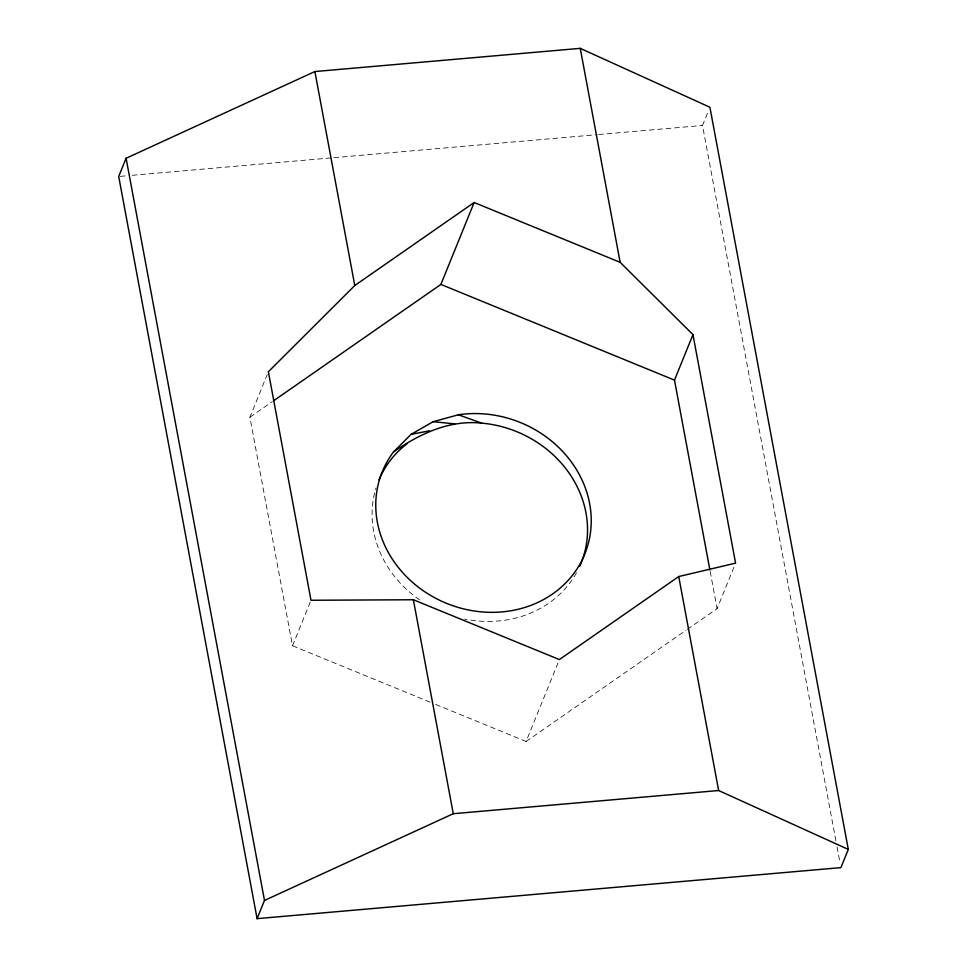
<?xml version="1.0" encoding="UTF-8"?>
<svg xmlns="http://www.w3.org/2000/svg" width="967" height="967" viewBox="0 0 967 967"><rect width="100%" height="100%" fill="white"/><g stroke="black" fill="none" stroke-linecap="round" stroke-linejoin="round"><path stroke-width="0.73" stroke-dasharray="4.83 3.63" d="M430.17 702.163L292.505 645.775L249.897 417.236L267.255 374.495M292.505 645.775L310.431 601.643M835.923 840.891L702.513 125.444L708.327 111.145M435.73 704.447L526.108 741.471L558.805 660.944M687.332 629.348L717.103 608.654L734.461 565.9M249.897 417.236L272.223 401.716M526.108 741.471L686.099 630.218M120.21 176.357L126.23 175.825M132.249 175.293L332.37 157.802M333.869 157.669L597.195 134.655M598.694 134.522L702.513 125.444M837.035 846.838L840.069 863.156M710.189 571.557L717.103 608.654M576.525 572.706A109.307 97.655 22.1 0 1 464.547 619.025M419.678 599.915A109.307 97.655 22.1 0 1 376.018 487.936"/><path stroke-width="1.45" d="M126.097 158.274L118.699 176.477L257.089 918.65L840.903 867.617L848.301 849.413L709.911 107.24L580.248 48.35L314.879 71.546L126.097 158.274L264.487 900.446L257.089 918.65M273.468 400.858L440.892 284.419L474.144 202.502L620.149 262.323L692.964 334.618L735.585 563.145L678.737 576.55L559.373 659.567L413.368 599.745L310.987 600.265L268.379 371.739L354.78 285.519L474.144 202.502M709.911 570.071L674.495 380.128L692.964 334.618M458.418 414.77A109.307 97.655 22.1 0 1 591.163 524.44A109.307 97.655 22.1 0 1 450.67 604.943A109.307 97.655 22.1 0 1 393.496 451.976L411.048 434.364L433.156 421.697L458.418 414.77L481.566 423.111A109.307 97.655 22.1 0 1 579.753 566.275M393.496 451.976C419.448 433.978 449.099 419.751 481.566 423.111M264.487 900.446L453.269 813.718L718.638 790.523L848.301 849.413M411.048 434.364L429.457 430.798M433.156 421.697L454.72 423.872M440.892 284.419L674.495 380.128M580.248 48.35L620.149 262.323M678.737 576.55L718.638 790.523M314.879 71.546L354.78 285.519M413.368 599.745L453.269 813.718M378.967 479.85A109.307 97.655 22.1 0 1 407.349 443.466"/></g></svg>
